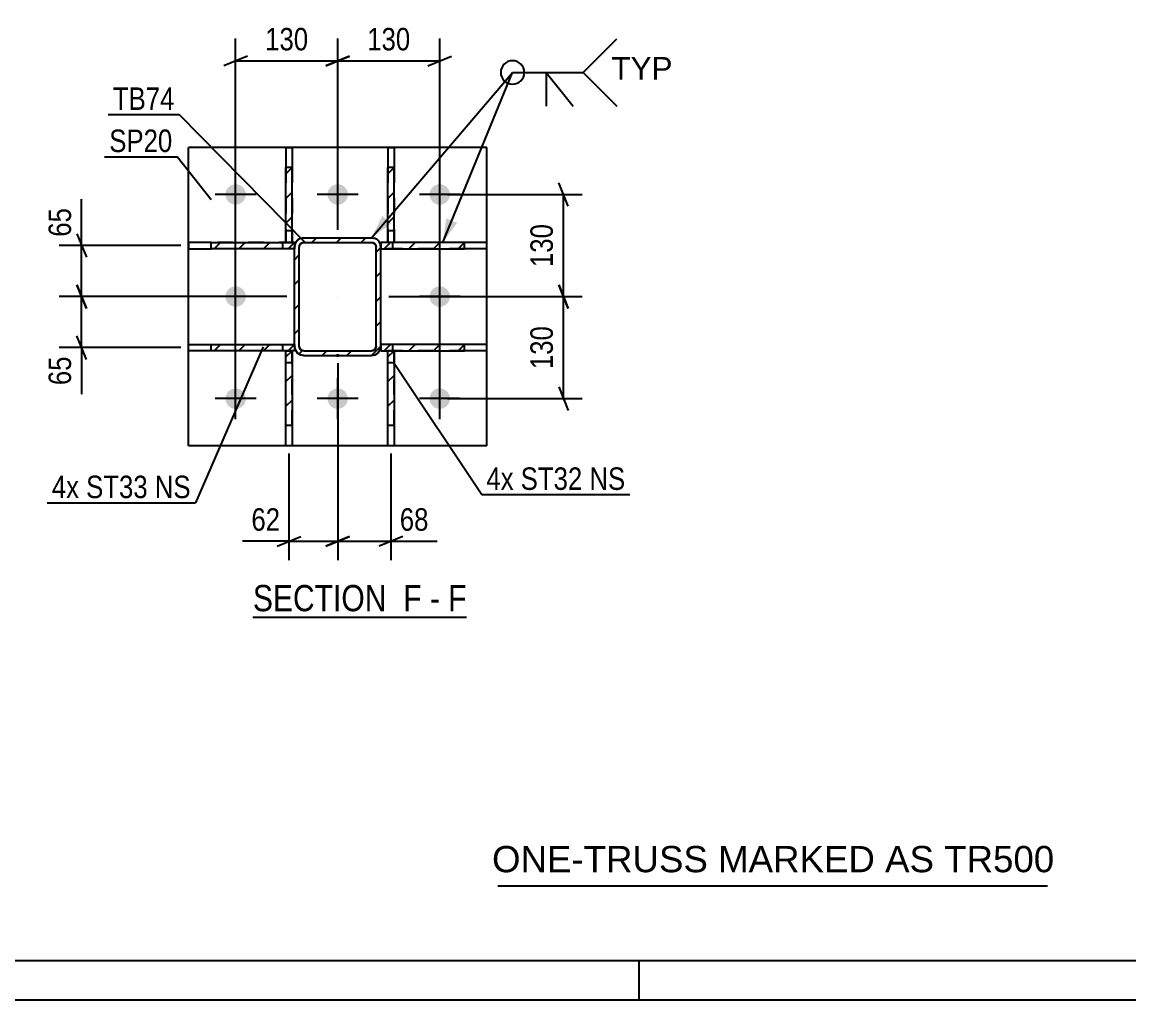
# Model space of a CAD drawing. Header units: millimetres. Extents: x -78 to 763, y -439 to 155.
# Drawn here: x 263.9 to 404.9, y -438.6 to -314.1 of the extents above; entities that cross this region are included whole.
import ezdxf

# ---------------------------------------------------------------- set-up
doc = ezdxf.new("R2010")
doc.units = ezdxf.units.MM
doc.linetypes.add('DXK_LINE_DOT2', pattern=[3.9198, 1.9599, -1.9599])
doc.linetypes.add('DXK_LINE_DOT3', pattern=[5.9187, 2.979, -0.9799, 0.9799, -0.9799])
doc.styles.add('Arial', font='ARIAL.TTF', dxfattribs={"height": 0.2})
doc.styles.add('Arial Narrow', font='ARIALN.TTF', dxfattribs={"height": 0.2})

# ---------------------------------------------------------------- blocks, each defined once
blk = doc.blocks.new('Unknown-800830732-1133')
at = {"color": 5, "linetype": 'Continuous'}
for p, q in [((-73.47, -433.57), (757.53, -433.57)), ((342.53, -438.57), (342.53, -433.57)), ((-78.47, -438.57), (762.53, -438.57))]:
    blk.add_line(p, q, dxfattribs=at)
blk = doc.blocks.new('Unknown-800830732-16345')
at = {"color": 7, "linetype": 'Continuous'}
blk.add_line((324.53, -424.07), (394.53, -424.07), dxfattribs=at)
at = {"color": 7, "style": 'Arial'}
blk.add_text('ONE-TRUSS MARKED AS TR500', height=3.3428, dxfattribs=at).set_placement((323.78, -422.32))
blk = doc.blocks.new('Unknown-800830732-17 - 1846')
at = {"color": 6, "linetype": 'Continuous'}
blk.add_line((293.32, -389.83), (320.54, -389.83), dxfattribs=at)
at = {"color": 0, "linetype": 'Continuous'}
for points in [[(311.43, -389.08), (311.43, -385.58), (293.32, -385.58), (293.32, -389.08)], [(314.82, -389.08), (314.82, -385.58), (312.48, -385.58), (312.48, -389.08)], [(317.15, -389.08), (317.15, -385.58), (315.87, -385.58), (315.87, -389.08)], [(320.54, -389.08), (320.54, -385.58), (318.2, -385.58), (318.2, -389.08)]]:
    blk.add_wipeout(points, dxfattribs=at)
at = {"color": 7, "linetype": 'Continuous', "style": 'Arial Narrow'}
for s, p in [('SECTION ', (293.32, -389.08)), ('F', (312.48, -389.08)), ('F', (318.2, -389.08)), ('-', (315.87, -389.08))]:
    blk.add_text(s, height=3.34, dxfattribs=at).set_placement(p)
blk = doc.blocks.new('Part-800830732-1908 - 1846')
at = {"linetype": 'Continuous'}
h = blk.add_hatch(dxfattribs=at)
h.set_pattern_fill('', scale=0.7, style=0, pattern_type=0)
h.set_pattern_definition([(45, (309.6246, -355.312), (-1.57154, 1.57154), [])])
h.paths.add_polyline_path([(309.53, -355.77), (309.62, -355.31), (309.62, -342.71), (309.53, -342.25), (309.27, -341.86), (308.88, -341.6), (308.42, -341.51), (299.82, -341.51), (299.37, -341.6), (298.98, -341.86), (298.72, -342.25), (298.62, -342.71), (298.62, -355.31), (298.72, -355.77), (298.98, -356.16), (299.37, -356.42), (299.82, -356.51), (308.42, -356.51), (308.88, -356.42), (309.27, -356.16)])
h.paths.add_polyline_path([(308.65, -355.87), (308.42, -355.91), (299.82, -355.91), (299.6, -355.87), (299.4, -355.74), (299.27, -355.54), (299.22, -355.31), (299.22, -342.71), (299.27, -342.48), (299.4, -342.29), (299.6, -342.16), (299.82, -342.11), (308.42, -342.11), (308.65, -342.16), (308.85, -342.29), (308.98, -342.48), (309.02, -342.71), (309.02, -355.31), (308.98, -355.54), (308.85, -355.74)])
blk.add_hatch(color=30, dxfattribs=at).paths.add_polyline_path([(304.12, -356.61, -1), (304.12, -356.41, -1)])
at = {"color": 7, "linetype": 'DXK_LINE_DOT2'}
for p, q in [((298.62, -342.71), (298.72, -342.25)), ((299.27, -342.48), (299.22, -342.71)), ((299.4, -342.29), (299.27, -342.48)), ((299.37, -341.6), (299.82, -341.51)), ((299.6, -342.16), (299.4, -342.29)), ((299.82, -342.11), (299.6, -342.16)), ((299.82, -341.51), (308.42, -341.51)), ((299.82, -342.11), (308.42, -342.11)), ((308.42, -341.51), (308.88, -341.6)), ((308.65, -342.16), (308.42, -342.11)), ((308.85, -342.29), (308.65, -342.16)), ((308.98, -342.48), (308.85, -342.29)), ((309.02, -342.71), (308.98, -342.48)), ((309.53, -342.25), (309.62, -342.71)), ((298.62, -355.31), (298.62, -342.71)), ((299.22, -355.31), (299.22, -342.71)), ((309.02, -355.31), (309.02, -342.71)), ((309.62, -355.31), (309.62, -342.71)), ((298.72, -355.77), (298.62, -355.31)), ((299.22, -355.31), (299.27, -355.54)), ((299.27, -355.54), (299.4, -355.74)), ((299.82, -356.51), (299.37, -356.42)), ((299.4, -355.74), (299.6, -355.87)), ((299.6, -355.87), (299.82, -355.91)), ((299.82, -355.91), (308.42, -355.91)), ((299.82, -356.51), (308.42, -356.51)), ((308.42, -355.91), (308.65, -355.87)), ((308.88, -356.42), (308.42, -356.51)), ((308.65, -355.87), (308.85, -355.74)), ((308.85, -355.74), (308.98, -355.54)), ((308.98, -355.54), (309.02, -355.31)), ((309.62, -355.31), (309.53, -355.77))]:
    blk.add_line(p, q, dxfattribs=at)
at = {"color": 2, "linetype": 'Continuous'}
for p, q in [((298.72, -342.25), (298.62, -342.71)), ((299.22, -342.71), (299.27, -342.48)), ((299.27, -342.48), (299.4, -342.29)), ((299.82, -341.51), (299.37, -341.6)), ((299.4, -342.29), (299.6, -342.16)), ((299.6, -342.16), (299.82, -342.11)), ((299.82, -341.51), (308.42, -341.51)), ((299.82, -342.11), (308.42, -342.11)), ((308.88, -341.6), (308.42, -341.51)), ((308.42, -342.11), (308.65, -342.16)), ((308.65, -342.16), (308.85, -342.29)), ((308.85, -342.29), (308.98, -342.48)), ((308.98, -342.48), (309.02, -342.71)), ((309.62, -342.71), (309.53, -342.25)), ((298.62, -355.31), (298.62, -342.71)), ((299.22, -355.31), (299.22, -342.71)), ((309.02, -355.31), (309.02, -342.71)), ((309.62, -355.31), (309.62, -342.71)), ((298.62, -355.31), (298.72, -355.77)), ((299.27, -355.54), (299.22, -355.31)), ((299.4, -355.74), (299.27, -355.54)), ((299.37, -356.42), (299.82, -356.51)), ((299.6, -355.87), (299.4, -355.74)), ((299.82, -355.91), (299.6, -355.87)), ((299.82, -355.91), (308.42, -355.91)), ((299.82, -356.51), (308.42, -356.51)), ((308.65, -355.87), (308.42, -355.91)), ((308.42, -356.51), (308.88, -356.42)), ((308.85, -355.74), (308.65, -355.87)), ((308.98, -355.54), (308.85, -355.74)), ((309.02, -355.31), (308.98, -355.54)), ((309.53, -355.77), (309.62, -355.31))]:
    blk.add_line(p, q, dxfattribs=at)
at = {"color": 7, "linetype": 'DXK_LINE_DOT3'}
blk.add_line((304.12, -349.01), (304.12, -349.01), dxfattribs=at)
at = {"color": 30, "linetype": 'DXK_LINE_DOT3'}
blk.add_line((304.12, -356.51), (304.12, -356.51), dxfattribs=at)
at = {"color": 30, "linetype": 'Continuous'}
blk.add_circle((304.12, -356.51), 0.1, dxfattribs=at)
at = {"color": 7, "linetype": 'DXK_LINE_DOT2'}
for centre, start, end in [((299.82, -342.71), 112.5, 157.5), ((308.42, -342.71), 22.5, 67.5), ((299.82, -355.31), 202.5, 247.5), ((308.42, -355.31), 292.5, 337.5)]:
    blk.add_arc(centre, 1.2, start, end, dxfattribs=at)
at = {"color": 2, "linetype": 'Continuous'}
for centre, start, end in [((299.82, -342.71), 112.5, 157.5), ((308.42, -342.71), 22.5, 67.5), ((299.82, -355.31), 202.5, 247.5), ((308.42, -355.31), 292.5, 337.5)]:
    blk.add_arc(centre, 1.2, start, end, dxfattribs=at)
blk = doc.blocks.new('Part-800830732-1936 - 1846')
at = {"linetype": 'Continuous'}
h = blk.add_hatch(dxfattribs=at)
h.set_pattern_fill('', scale=0.7, style=0, pattern_type=0)
h.set_pattern_definition([(45, (311.3084, -332.566), (-1.57154, 1.57154), [])])
h.paths.add_polyline_path([(311.31, -342.1), (311.31, -332.57), (310.51, -332.57), (310.51, -342.1)])
at = {"color": 2, "linetype": 'Continuous'}
for p, q in [((310.51, -330.01), (310.51, -332.57)), ((310.51, -330.01), (311.31, -330.01)), ((311.31, -330.01), (311.31, -332.57)), ((310.51, -342.1), (310.51, -332.57)), ((311.31, -332.57), (310.51, -332.57)), ((311.31, -342.1), (311.31, -332.57)), ((310.51, -342.1), (311.31, -342.1))]:
    blk.add_line(p, q, dxfattribs=at)
at = {"color": 7, "linetype": 'DXK_LINE_DOT2'}
for p, q in [((310.51, -332.57), (310.51, -342.1)), ((311.31, -332.57), (311.31, -342.1)), ((310.51, -340.6), (311.31, -340.6)), ((310.51, -342.1), (311.31, -342.1))]:
    blk.add_line(p, q, dxfattribs=at)
blk = doc.blocks.new('Part-800830732-1931 - 1846')
at = {"linetype": 'Continuous'}
h = blk.add_hatch(dxfattribs=at)
h.set_pattern_fill('', scale=0.7, style=0, pattern_type=0)
h.set_pattern_definition([(45, (298.309, -332.566), (-1.57154, 1.57154), [])])
h.paths.add_polyline_path([(298.31, -342.1), (298.31, -332.57), (297.51, -332.57), (297.51, -342.1)])
at = {"color": 2, "linetype": 'Continuous'}
for p, q in [((297.51, -330.01), (297.51, -332.57)), ((297.51, -330.01), (298.31, -330.01)), ((298.31, -330.01), (298.31, -332.57)), ((297.51, -342.1), (297.51, -332.57)), ((298.31, -332.57), (297.51, -332.57)), ((298.31, -342.1), (298.31, -332.57)), ((297.51, -342.1), (298.31, -342.1))]:
    blk.add_line(p, q, dxfattribs=at)
at = {"color": 7, "linetype": 'DXK_LINE_DOT2'}
for p, q in [((297.51, -332.57), (297.51, -342.1)), ((298.31, -332.57), (298.31, -342.1)), ((297.51, -340.6), (298.31, -340.6)), ((297.51, -342.1), (298.31, -342.1))]:
    blk.add_line(p, q, dxfattribs=at)
blk = doc.blocks.new('Part-800830732-1941 - 1846')
at = {"linetype": 'Continuous'}
h = blk.add_hatch(dxfattribs=at)
h.set_pattern_fill('', scale=0.7, style=0, pattern_type=0)
h.set_pattern_definition([(45, (298.3094, -355.9022), (-1.57154, 1.57154), [])])
h.paths.add_polyline_path([(298.31, -365.45), (298.31, -355.9), (297.51, -355.9), (297.51, -365.45)])
at = {"color": 7, "linetype": 'DXK_LINE_DOT2'}
for p, q in [((297.51, -357.4), (297.51, -355.9)), ((297.51, -355.9), (298.31, -355.9)), ((298.31, -365.45), (298.31, -355.9)), ((297.51, -357.4), (298.31, -357.4)), ((297.51, -365.45), (297.51, -357.4))]:
    blk.add_line(p, q, dxfattribs=at)
at = {"color": 2, "linetype": 'Continuous'}
for p, q in [((297.51, -365.45), (297.51, -355.9)), ((297.51, -355.9), (298.31, -355.9)), ((298.31, -355.9), (298.31, -365.45)), ((297.51, -368.01), (297.51, -365.45)), ((298.31, -365.45), (297.51, -365.45)), ((298.31, -365.45), (298.31, -368.01)), ((298.31, -368.01), (297.51, -368.01))]:
    blk.add_line(p, q, dxfattribs=at)
blk = doc.blocks.new('Part-800830732-1946 - 1846')
at = {"linetype": 'Continuous'}
h = blk.add_hatch(dxfattribs=at)
h.set_pattern_fill('', scale=0.7, style=0, pattern_type=0)
h.set_pattern_definition([(45, (311.3088, -355.9022), (-1.57154, 1.57154), [])])
h.paths.add_polyline_path([(311.31, -365.45), (311.31, -355.9), (310.51, -355.9), (310.51, -365.45)])
at = {"color": 7, "linetype": 'DXK_LINE_DOT2'}
for p, q in [((310.51, -357.4), (310.51, -355.9)), ((310.51, -355.9), (311.31, -355.9)), ((311.31, -365.45), (311.31, -355.9)), ((310.51, -357.4), (311.31, -357.4)), ((310.51, -365.45), (310.51, -357.4))]:
    blk.add_line(p, q, dxfattribs=at)
at = {"color": 2, "linetype": 'Continuous'}
for p, q in [((310.51, -365.45), (310.51, -355.9)), ((310.51, -355.9), (311.31, -355.9)), ((311.31, -355.9), (311.31, -365.45)), ((310.51, -368.01), (310.51, -365.45)), ((311.31, -365.45), (310.51, -365.45)), ((311.31, -365.45), (311.31, -368.01)), ((311.31, -368.01), (310.51, -368.01))]:
    blk.add_line(p, q, dxfattribs=at)
blk = doc.blocks.new('Bolt-800830732-2025 - 1846')
at = {"linetype": 'Continuous'}
for points in [[(289.82, -336.01, -1), (292.42, -336.01, -1)], [(302.82, -336.01, -1), (305.42, -336.01, -1)], [(315.82, -336.01, -1), (318.42, -336.01, -1)], [(289.82, -349.01, -1), (292.42, -349.01, -1)], [(315.82, -349.01, -1), (318.42, -349.01, -1)], [(289.82, -362.01, -1), (292.42, -362.01, -1)], [(302.82, -362.01, -1), (305.42, -362.01, -1)], [(315.82, -362.01, -1), (318.42, -362.01, -1)]]:
    blk.add_hatch(color=1, dxfattribs=at).paths.add_polyline_path(points)
at = {"color": 1, "linetype": 'Continuous'}
for p, q in [((291.12, -338.61), (291.12, -333.41)), ((304.12, -338.61), (304.12, -333.41)), ((317.12, -338.61), (317.12, -333.41)), ((293.72, -336.01), (288.52, -336.01)), ((306.72, -336.01), (301.52, -336.01)), ((319.72, -336.01), (314.52, -336.01)), ((291.12, -351.61), (291.12, -346.41)), ((317.12, -351.61), (317.12, -346.41)), ((293.72, -349.01), (288.52, -349.01)), ((319.72, -349.01), (314.52, -349.01)), ((291.12, -364.61), (291.12, -359.41)), ((304.12, -364.61), (304.12, -359.41)), ((317.12, -364.61), (317.12, -359.41)), ((293.72, -362.01), (288.52, -362.01)), ((306.72, -362.01), (301.52, -362.01)), ((319.72, -362.01), (314.52, -362.01))]:
    blk.add_line(p, q, dxfattribs=at)
blk = doc.blocks.new('Part-800830732-1961 - 1846')
at = {"linetype": 'Continuous'}
h = blk.add_hatch(dxfattribs=at)
h.set_pattern_fill('', scale=0.7, style=0, pattern_type=0)
h.set_pattern_definition([(45, (298.6243, -342.1123), (-1.57154, 1.57154), [])])
h.paths.add_polyline_path([(298.62, -342.91), (298.62, -342.11), (287.98, -342.11), (287.98, -342.91)])
at = {"color": 2, "linetype": 'Continuous'}
for p, q in [((287.98, -342.11), (285.12, -342.11)), ((285.12, -342.11), (285.12, -342.91)), ((287.98, -342.11), (298.62, -342.11)), ((287.98, -342.91), (287.98, -342.11)), ((298.62, -342.11), (298.62, -342.91)), ((285.12, -342.91), (287.98, -342.91)), ((298.62, -342.91), (287.98, -342.91))]:
    blk.add_line(p, q, dxfattribs=at)
at = {"color": 7, "linetype": 'DXK_LINE_DOT2'}
for p, q in [((298.62, -342.11), (287.98, -342.11)), ((297.12, -342.91), (297.12, -342.11)), ((298.62, -342.11), (298.62, -342.91)), ((298.62, -342.91), (287.98, -342.91))]:
    blk.add_line(p, q, dxfattribs=at)
blk = doc.blocks.new('Part-800830732-1966 - 1846')
at = {"linetype": 'Continuous'}
h = blk.add_hatch(dxfattribs=at)
h.set_pattern_fill('', scale=0.7, style=0, pattern_type=0)
h.set_pattern_definition([(45, (298.6243, -355.1123), (-1.57154, 1.57154), [])])
h.paths.add_polyline_path([(298.62, -355.91), (298.62, -355.11), (287.98, -355.11), (287.98, -355.91)])
at = {"color": 2, "linetype": 'Continuous'}
for p, q in [((285.12, -355.91), (285.12, -355.11)), ((285.12, -355.11), (287.98, -355.11)), ((287.98, -355.11), (298.62, -355.11)), ((287.98, -355.91), (287.98, -355.11)), ((298.62, -355.11), (298.62, -355.91)), ((287.98, -355.91), (285.12, -355.91)), ((298.62, -355.91), (287.98, -355.91))]:
    blk.add_line(p, q, dxfattribs=at)
at = {"color": 7, "linetype": 'DXK_LINE_DOT2'}
for p, q in [((287.98, -355.11), (298.62, -355.11)), ((297.12, -355.91), (297.12, -355.11)), ((298.62, -355.11), (298.62, -355.91)), ((298.62, -355.91), (287.98, -355.91))]:
    blk.add_line(p, q, dxfattribs=at)
blk = doc.blocks.new('Part-800830732-1971 - 1846')
at = {"linetype": 'Continuous'}
h = blk.add_hatch(dxfattribs=at)
h.set_pattern_fill('', scale=0.7, style=0, pattern_type=0)
h.set_pattern_definition([(45, (320.2724, -342.112), (-1.57154, 1.57154), [])])
h.paths.add_polyline_path([(320.27, -342.91), (320.27, -342.11), (309.63, -342.11), (309.63, -342.91)])
at = {"color": 7, "linetype": 'DXK_LINE_DOT2'}
for p, q in [((320.27, -342.11), (309.63, -342.11)), ((309.63, -342.11), (309.63, -342.91)), ((311.13, -342.91), (311.13, -342.11)), ((320.27, -342.91), (309.63, -342.91))]:
    blk.add_line(p, q, dxfattribs=at)
at = {"color": 2, "linetype": 'Continuous'}
for p, q in [((320.27, -342.11), (309.63, -342.11)), ((309.63, -342.11), (309.63, -342.91)), ((323.12, -342.11), (320.27, -342.11)), ((320.27, -342.91), (320.27, -342.11)), ((323.12, -342.91), (323.12, -342.11)), ((309.63, -342.91), (320.27, -342.91)), ((323.12, -342.91), (320.27, -342.91))]:
    blk.add_line(p, q, dxfattribs=at)
blk = doc.blocks.new('Part-800830732-1976 - 1846')
at = {"linetype": 'Continuous'}
h = blk.add_hatch(dxfattribs=at)
h.set_pattern_fill('', scale=0.7, style=0, pattern_type=0)
h.set_pattern_definition([(45, (320.2724, -355.112), (-1.57154, 1.57154), [])])
h.paths.add_polyline_path([(320.27, -355.91), (320.27, -355.11), (309.63, -355.11), (309.63, -355.91)])
at = {"color": 7, "linetype": 'DXK_LINE_DOT2'}
for p, q in [((320.27, -355.11), (309.63, -355.11)), ((309.63, -355.11), (309.63, -355.91)), ((311.13, -355.91), (311.13, -355.11)), ((320.27, -355.91), (309.63, -355.91))]:
    blk.add_line(p, q, dxfattribs=at)
at = {"color": 2, "linetype": 'Continuous'}
for p, q in [((320.27, -355.11), (309.63, -355.11)), ((309.63, -355.11), (309.63, -355.91)), ((323.12, -355.11), (320.27, -355.11)), ((320.27, -355.91), (320.27, -355.11)), ((323.12, -355.91), (323.12, -355.11)), ((309.63, -355.91), (320.27, -355.91)), ((323.12, -355.91), (320.27, -355.91))]:
    blk.add_line(p, q, dxfattribs=at)
blk = doc.blocks.new('Part-800830732-1992 - 1846')
at = {"color": 2, "linetype": 'Continuous'}
for p, q in [((285.12, -368.01), (285.12, -330.01)), ((323.12, -330.01), (285.12, -330.01)), ((323.12, -368.01), (323.12, -330.01)), ((323.12, -368.01), (285.12, -368.01))]:
    blk.add_line(p, q, dxfattribs=at)
blk = doc.blocks.new('StraightDimension-800830732-2082 - 1846')
at = {"color": 7, "linetype": 'Continuous'}
for p, q in [((304.12, -357.51), (304.12, -382.58)), ((297.91, -369.01), (297.91, -382.58)), ((297.91, -380.18), (292, -380.18)), ((297.91, -380.18), (292, -380.18)), ((296.41, -380.78), (299.41, -379.58)), ((297.91, -380.18), (304.12, -380.18)), ((305.62, -379.58), (302.62, -380.78))]:
    blk.add_line(p, q, dxfattribs=at)
at = {"color": 0}
blk.add_wipeout([(297.38, -379.43), (297.38, -375.23), (292.53, -375.23), (292.53, -379.43)], dxfattribs=at)
at = {"color": 3, "style": 'Arial Narrow'}
blk.add_text('62', height=2.863, dxfattribs=at).set_placement((293.13, -378.83))
blk = doc.blocks.new('StraightDimension-800830732-2031 - 1846')
at = {"color": 7, "linetype": 'Continuous'}
for p, q in [((270.9, -347.51), (272.1, -350.51)), ((297.62, -349.01), (268.65, -349.01)), ((271.5, -355.51), (271.5, -349.01)), ((272.1, -357.01), (270.9, -354.01)), ((284.12, -355.51), (268.65, -355.51)), ((271.5, -355.51), (271.5, -361.42)), ((271.5, -355.51), (271.5, -361.42))]:
    blk.add_line(p, q, dxfattribs=at)
at = {"color": 0}
blk.add_wipeout([(270.75, -356.04), (266.55, -356.04), (266.55, -360.89), (270.75, -360.89)], dxfattribs=at)
at = {"color": 3, "style": 'Arial Narrow'}
blk.add_text('65', height=2.863, rotation=90.0002, dxfattribs=at).set_placement((270.15, -360.29))
blk = doc.blocks.new('StraightDimension-800830732-2039 - 1846')
at = {"color": 7, "linetype": 'Continuous'}
for p, q in [((271.5, -342.51), (271.5, -336.61)), ((271.5, -342.51), (271.5, -336.61)), ((270.9, -341.01), (272.1, -344.01)), ((284.12, -342.51), (268.65, -342.51)), ((271.5, -349.01), (271.5, -342.51)), ((272.1, -350.51), (270.9, -347.51)), ((297.62, -349.01), (268.65, -349.01))]:
    blk.add_line(p, q, dxfattribs=at)
at = {"color": 0}
blk.add_wipeout([(270.75, -337.13), (266.55, -337.13), (266.55, -341.99), (270.75, -341.99)], dxfattribs=at)
at = {"color": 3, "style": 'Arial Narrow'}
blk.add_text('65', height=2.863, rotation=90.0002, dxfattribs=at).set_placement((270.15, -341.39))
blk = doc.blocks.new('StraightDimension-800830732-2046 - 1846')
at = {"color": 7, "linetype": 'Continuous'}
for p, q in [((333.48, -350.51), (332.28, -347.51)), ((310.62, -349.01), (335.28, -349.01)), ((332.88, -362.01), (332.88, -349.01)), ((332.28, -360.51), (333.48, -363.51)), ((318.12, -362.01), (335.28, -362.01))]:
    blk.add_line(p, q, dxfattribs=at)
at = {"color": 0}
blk.add_wipeout([(332.13, -352.17), (327.93, -352.17), (327.93, -358.85), (332.13, -358.85)], dxfattribs=at)
at = {"color": 3, "style": 'Arial Narrow'}
blk.add_text('130', height=2.863, rotation=90.0002, dxfattribs=at).set_placement((331.53, -358.25))
blk = doc.blocks.new('StraightDimension-800830732-15827 - 1846')
at = {"color": 7, "linetype": 'Continuous'}
for p, q in [((304.12, -340.51), (304.12, -316.16)), ((317.12, -361.01), (317.12, -316.16)), ((305.62, -318.41), (302.62, -319.61)), ((315.62, -319.61), (318.62, -318.41)), ((304.12, -319.01), (317.12, -319.01))]:
    blk.add_line(p, q, dxfattribs=at)
at = {"color": 0}
blk.add_wipeout([(313.97, -318.26), (313.97, -314.06), (307.28, -314.06), (307.28, -318.26)], dxfattribs=at)
at = {"color": 3, "style": 'Arial Narrow'}
blk.add_text('130', height=2.863, dxfattribs=at).set_placement((307.88, -317.66))
blk = doc.blocks.new('StraightDimension-800830732-2056 - 1846')
at = {"color": 7, "linetype": 'Continuous'}
for p, q in [((333.48, -337.51), (332.28, -334.51)), ((318.12, -336.01), (335.28, -336.01)), ((332.88, -349.01), (332.88, -336.01)), ((332.28, -347.51), (333.48, -350.51)), ((310.62, -349.01), (335.28, -349.01))]:
    blk.add_line(p, q, dxfattribs=at)
at = {"color": 0}
blk.add_wipeout([(332.13, -339.17), (327.93, -339.17), (327.93, -345.85), (332.13, -345.85)], dxfattribs=at)
at = {"color": 3, "style": 'Arial Narrow'}
blk.add_text('130', height=2.863, rotation=90.0002, dxfattribs=at).set_placement((331.53, -345.25))
blk = doc.blocks.new('StraightDimension-800830732-2073 - 1846')
at = {"color": 7, "linetype": 'Continuous'}
for p, q in [((304.12, -357.51), (304.12, -382.58)), ((310.91, -369.01), (310.91, -382.58)), ((302.62, -380.78), (305.62, -379.58)), ((304.12, -380.18), (310.91, -380.18)), ((312.41, -379.58), (309.41, -380.78)), ((310.91, -380.18), (316.81, -380.18)), ((310.91, -380.18), (316.81, -380.18))]:
    blk.add_line(p, q, dxfattribs=at)
at = {"color": 0}
blk.add_wipeout([(316.29, -379.43), (316.29, -375.23), (311.43, -375.23), (311.43, -379.43)], dxfattribs=at)
at = {"color": 3, "style": 'Arial Narrow'}
blk.add_text('68', height=2.863, dxfattribs=at).set_placement((312.03, -378.83))
blk = doc.blocks.new('StraightDimension-800830732-15828 - 1846')
at = {"color": 7, "linetype": 'Continuous'}
for p, q in [((291.12, -361.01), (291.12, -316.16)), ((304.12, -340.51), (304.12, -316.16)), ((292.62, -318.41), (289.62, -319.61)), ((302.62, -319.61), (305.62, -318.41)), ((291.12, -319.01), (304.12, -319.01))]:
    blk.add_line(p, q, dxfattribs=at)
at = {"color": 0}
blk.add_wipeout([(300.97, -318.26), (300.97, -314.06), (294.28, -314.06), (294.28, -318.26)], dxfattribs=at)
at = {"color": 3, "style": 'Arial Narrow'}
blk.add_text('130', height=2.863, dxfattribs=at).set_placement((294.88, -317.66))
blk = doc.blocks.new('Mark-800830732-1904 - 1846')
at = {"color": 0}
blk.add_wipeout([(283.33, -325.24), (283.33, -322.24), (275.48, -322.24), (275.48, -325.24)], dxfattribs=at)
blk.add_wipeout([(283.33, -325.24), (283.33, -322.24), (275.48, -322.24), (275.48, -325.24)], dxfattribs=at)
at = {"color": 30, "linetype": 'Continuous'}
for p in [(274.88, -325.84), (300.07, -342.22)]:
    blk.add_line(p, (283.93, -325.84), dxfattribs=at)
at = {"color": 3, "style": 'Arial Narrow'}
blk.add_text('TB74', height=2.863, dxfattribs=at).set_placement((275.48, -325.24))
blk = doc.blocks.new('Mark-800830732-1988 - 1846')
at = {"color": 0}
blk.add_wipeout([(283.06, -330.6), (283.06, -327.6), (275.02, -327.6), (275.02, -330.6)], dxfattribs=at)
blk.add_wipeout([(283.06, -330.6), (283.06, -327.6), (275.02, -327.6), (275.02, -330.6)], dxfattribs=at)
at = {"color": 30, "linetype": 'Continuous'}
for p in [(274.42, -331.2), (288, -336.67)]:
    blk.add_line(p, (283.66, -331.2), dxfattribs=at)
at = {"color": 3, "style": 'Arial Narrow'}
blk.add_text('SP20', height=2.863, dxfattribs=at).set_placement((275.02, -330.6))
blk = doc.blocks.new('WeldMark-800830732-2091 - 1846')
at = {"linetype": 'Continuous'}
for points in [[(310.94, -339.72), (308.42, -341.51), (309.8, -338.74)], [(319.34, -339.62), (317.51, -342.11), (317.95, -339.05)]]:
    blk.add_hatch(color=30, dxfattribs=at).paths.add_polyline_path(points)
at = {"color": 30, "linetype": 'Continuous'}
for p, q in [((308.42, -341.51), (326.39, -320.47)), ((317.51, -342.11), (326.39, -320.47)), ((326.39, -320.47), (335.39, -320.47))]:
    blk.add_line(p, q, dxfattribs=at)
at = {"color": 3, "linetype": 'Continuous'}
for q in [(334.1, -324.76), (330.67, -324.76)]:
    blk.add_line((330.67, -320.47), q, dxfattribs=at)
for start, end in [(90, 270), (270, 90)]:
    blk.add_arc((326.39, -320.47), 1.5, start, end, dxfattribs=at)
at = {"color": 0, "linetype": 'Continuous'}
blk.add_wipeout([(346.76, -321.37), (346.76, -318.37), (338.99, -318.37), (338.99, -321.37)], dxfattribs=at)
blk.add_wipeout([(346.76, -321.37), (346.76, -318.37), (338.99, -318.37), (338.99, -321.37)], dxfattribs=at)
at = {"color": 3, "linetype": 'Continuous'}
for q in [(339.67, -316.18), (339.67, -324.76)]:
    blk.add_line((335.39, -320.47), q, dxfattribs=at)
at = {"color": 3, "linetype": 'Continuous', "style": 'Arial'}
blk.add_text('TYP', height=2.865, dxfattribs=at).set_placement((338.99, -321.37))
blk = doc.blocks.new('MarkSet-800830732-2141 - 1846')
at = {"color": 0}
for points in [[(326.53, -373.63), (326.53, -370.63), (323.06, -370.63), (323.06, -373.63)], [(335.29, -373.63), (335.29, -370.63), (327.43, -370.63), (327.43, -373.63)], [(340.75, -373.63), (340.75, -370.63), (336.19, -370.63), (336.19, -373.63)]]:
    blk.add_wipeout(points, dxfattribs=at)
for points in [[(326.53, -373.63), (326.53, -370.63), (323.06, -370.63), (323.06, -373.63)], [(335.29, -373.63), (335.29, -370.63), (327.43, -370.63), (327.43, -373.63)], [(340.75, -373.63), (340.75, -370.63), (336.19, -370.63), (336.19, -373.63)]]:
    blk.add_wipeout(points, dxfattribs=at)
at = {"color": 30, "linetype": 'Continuous'}
for p, q in [((311.31, -357.51), (322.46, -374.23)), ((322.46, -374.23), (341.35, -374.23))]:
    blk.add_line(p, q, dxfattribs=at)
at = {"color": 3, "style": 'Arial Narrow'}
for s, p in [('4x', (323.06, -373.63)), ('ST32', (327.43, -373.63)), ('NS', (336.19, -373.63))]:
    blk.add_text(s, height=2.863, dxfattribs=at).set_placement(p)
blk = doc.blocks.new('MarkSet-800830732-2171 - 1846')
at = {"color": 0}
for points in [[(271.17, -374.68), (271.17, -371.68), (267.7, -371.68), (267.7, -374.68)], [(279.92, -374.68), (279.92, -371.68), (272.07, -371.68), (272.07, -374.68)], [(285.39, -374.68), (285.39, -371.68), (280.82, -371.68), (280.82, -374.68)]]:
    blk.add_wipeout(points, dxfattribs=at)
for points in [[(271.17, -374.68), (271.17, -371.68), (267.7, -371.68), (267.7, -374.68)], [(279.92, -374.68), (279.92, -371.68), (272.07, -371.68), (272.07, -374.68)], [(285.39, -374.68), (285.39, -371.68), (280.82, -371.68), (280.82, -374.68)]]:
    blk.add_wipeout(points, dxfattribs=at)
at = {"color": 30, "linetype": 'Continuous'}
for p in [(294.64, -355.43), (267.1, -375.28)]:
    blk.add_line(p, (285.99, -375.28), dxfattribs=at)
at = {"color": 3, "style": 'Arial Narrow'}
for s, p in [('4x', (267.7, -374.68)), ('ST33', (272.07, -374.68)), ('NS', (280.82, -374.68))]:
    blk.add_text(s, height=2.863, dxfattribs=at).set_placement(p)

msp = doc.modelspace()

# ---------------------------------------------------------------- block references
for name in ['Unknown-800830732-1133', 'Part-800830732-1992 - 1846', 'Part-800830732-1931 - 1846', 'Part-800830732-1936 - 1846', 'Bolt-800830732-2025 - 1846', 'Part-800830732-1961 - 1846', 'Part-800830732-1908 - 1846', 'Part-800830732-1971 - 1846', 'Part-800830732-1966 - 1846', 'Part-800830732-1976 - 1846', 'Part-800830732-1941 - 1846', 'Part-800830732-1946 - 1846', 'Unknown-800830732-16345']:
    msp.add_blockref(name, (0, 0))

# ---------------------------------------------------------------- next in the draw order: block references
for name in ['StraightDimension-800830732-2046 - 1846', 'StraightDimension-800830732-2082 - 1846', 'Unknown-800830732-17 - 1846']:
    msp.add_blockref(name, (0, 0))

# ---------------------------------------------------------------- next in the draw order: block references
for name in ['StraightDimension-800830732-15827 - 1846', 'StraightDimension-800830732-2031 - 1846']:
    msp.add_blockref(name, (0, 0))

# ---------------------------------------------------------------- next in the draw order: block references
for name in ['StraightDimension-800830732-2056 - 1846', 'StraightDimension-800830732-2039 - 1846', 'StraightDimension-800830732-2073 - 1846']:
    msp.add_blockref(name, (0, 0))

# ---------------------------------------------------------------- next in the draw order: block references
for name in ['StraightDimension-800830732-15828 - 1846', 'WeldMark-800830732-2091 - 1846', 'MarkSet-800830732-2141 - 1846']:
    msp.add_blockref(name, (0, 0))

# ---------------------------------------------------------------- next in the draw order: block references
for name in ['Mark-800830732-1904 - 1846', 'MarkSet-800830732-2171 - 1846']:
    msp.add_blockref(name, (0, 0))

# ---------------------------------------------------------------- next in the draw order: block references
msp.add_blockref('Mark-800830732-1988 - 1846', (0, 0))

doc.saveas('drawing.dxf')
